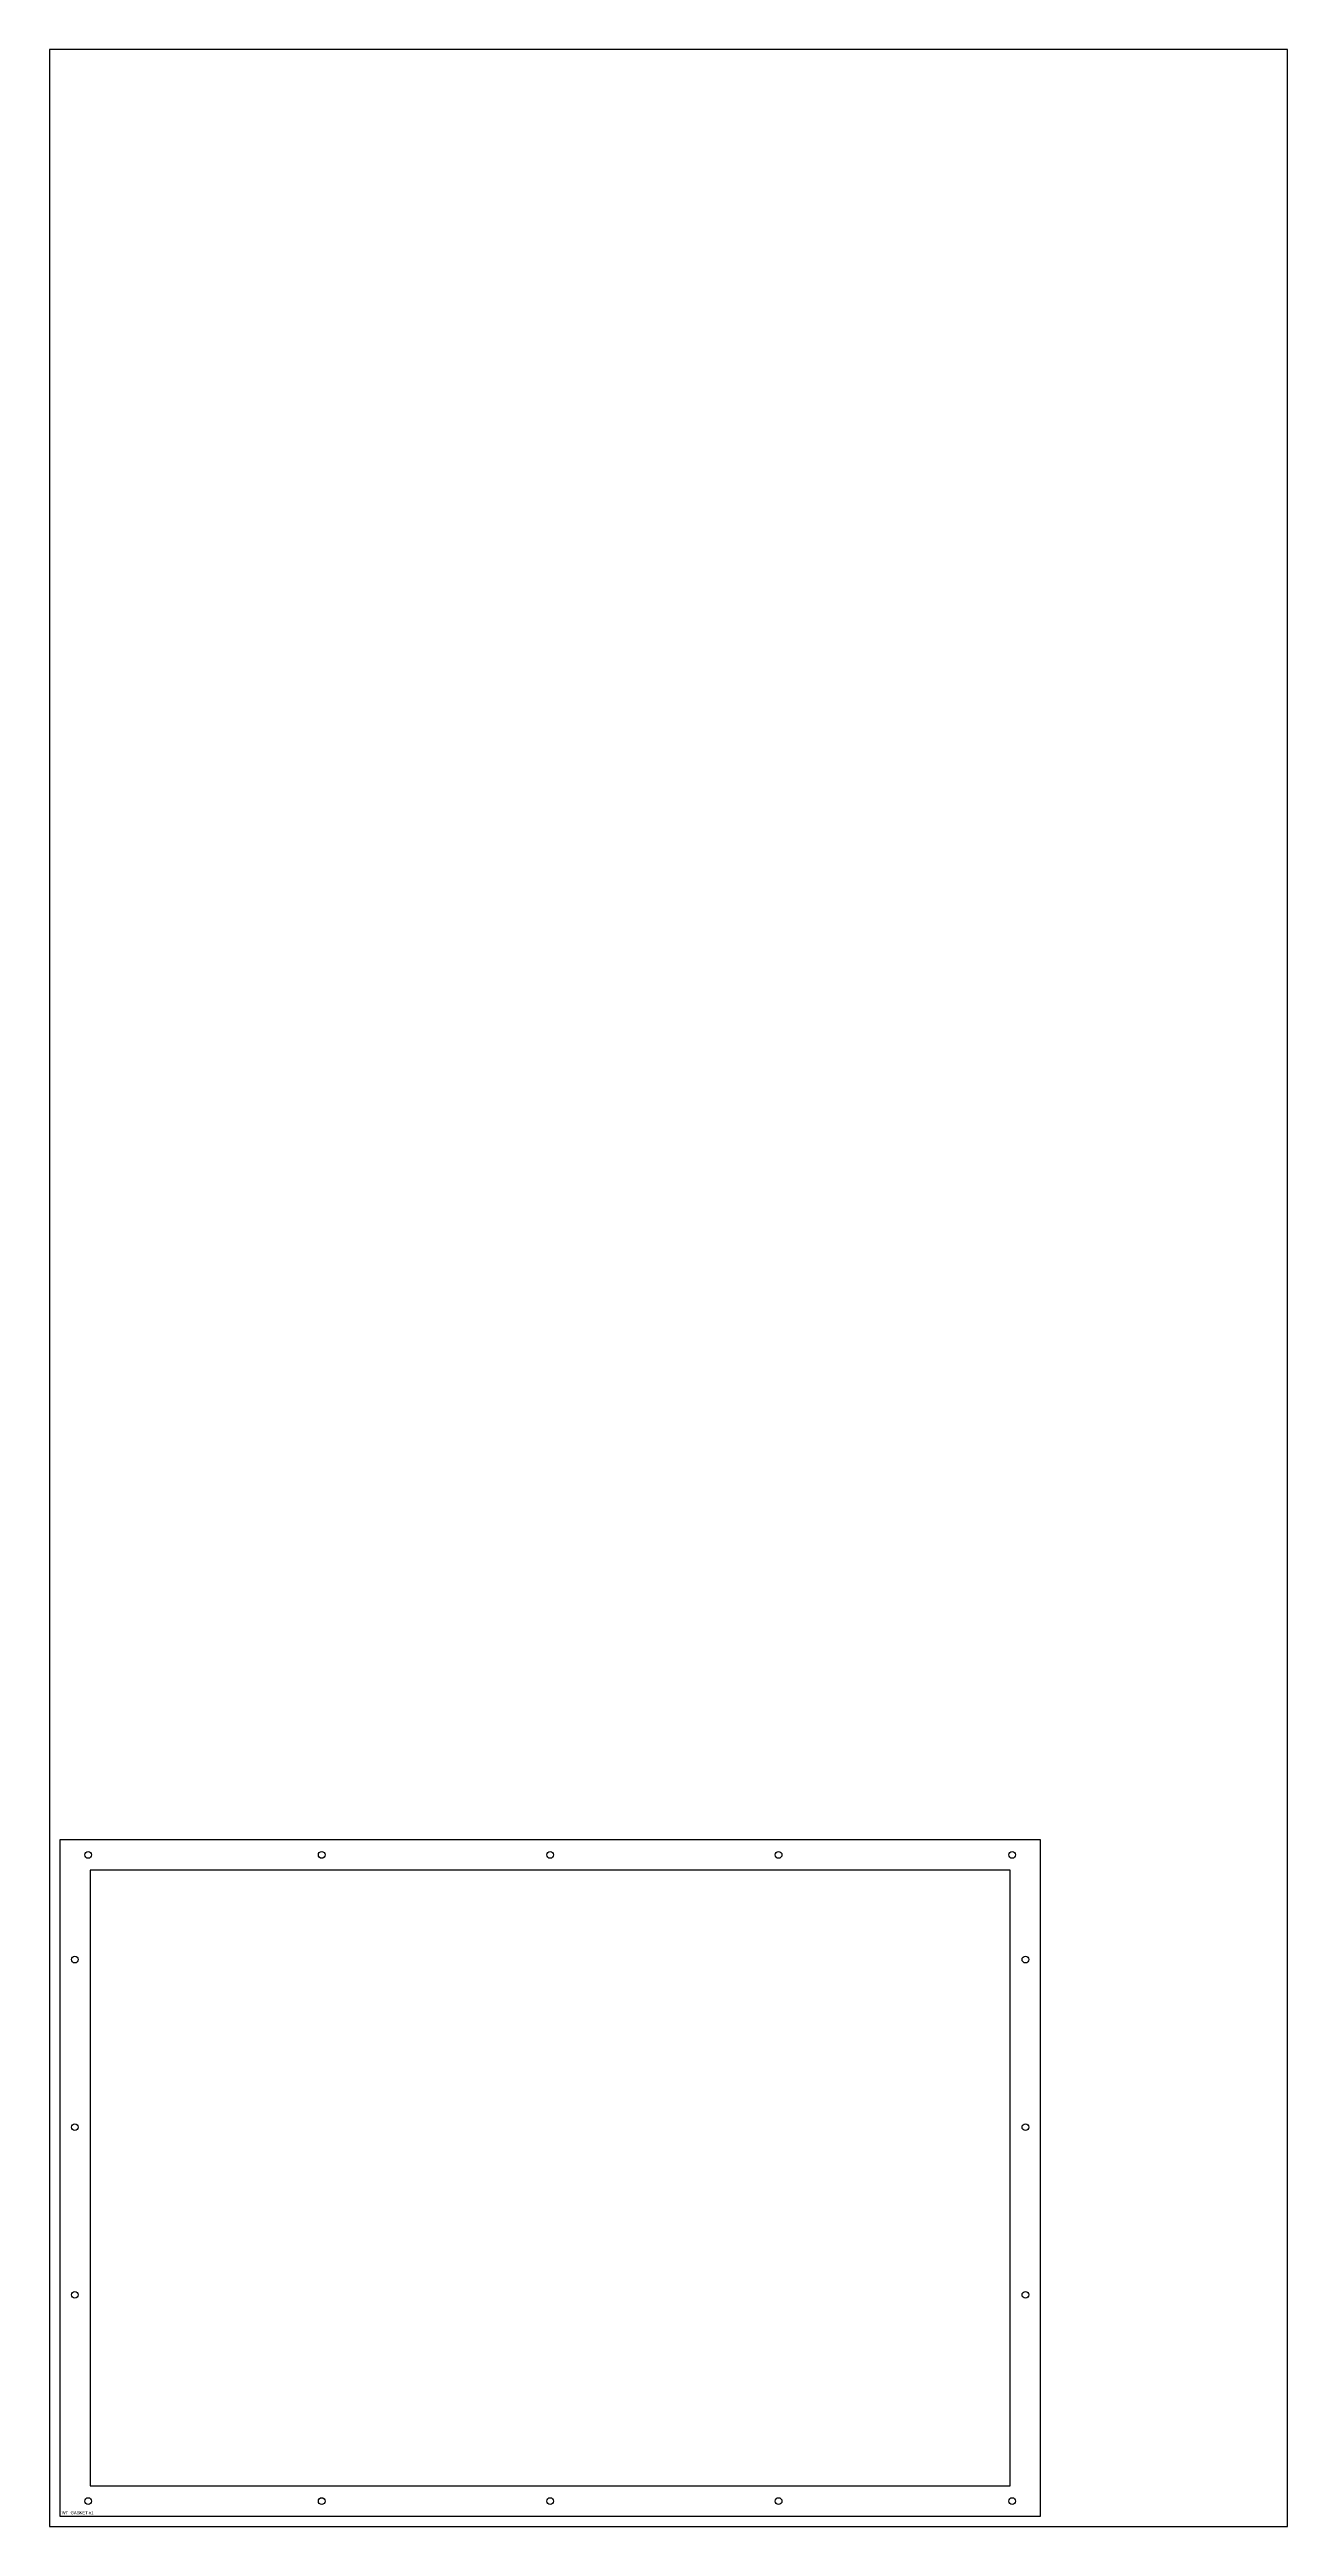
# Model space of a CAD drawing. Header units: millimetres. Extents: x 0 to 1219, y 0 to 2438.
import ezdxf

# ---------------------------------------------------------------- set-up
doc = ezdxf.new("R2010")
doc.units = ezdxf.units.MM
for name, color, linetype in [('CUT_HOLES', 7, 'Continuous'), ('CUT_INNER', 7, 'Continuous'), ('CUT_OUTER', 7, 'Continuous'), ('PART_MARK_NO_CUT', 7, 'Continuous'), ('STOCK_NO_CUT', 7, 'Continuous')]:
    doc.layers.add(name, color=color, linetype=linetype)

msp = doc.modelspace()

# ---------------------------------------------------------------- linework, layer by layer
at = {"layer": 'CUT_HOLES'}
for centre in [(38.048, 661.096), (268.048, 661.096), (493.048, 661.096), (718.048, 661.096), (948.048, 661.096), (25, 558.048), (961.096, 558.048), (25, 393.048), (961.096, 393.048), (25, 228.048), (961.096, 228.048), (38.048, 25), (268.048, 25), (493.048, 25), (718.048, 25), (948.048, 25)]:
    msp.add_circle(centre, 3.3, dxfattribs=at)
at = {"layer": 'CUT_INNER'}
msp.add_lwpolyline([(40, 40), (946.096, 40), (946.096, 646.096), (40, 646.096)], close=True, dxfattribs=at)
at = {"layer": 'CUT_OUTER'}
msp.add_lwpolyline([(10, 10), (976.096, 10), (976.096, 676.096), (10, 676.096)], close=True, dxfattribs=at)
at = {"layer": 'STOCK_NO_CUT'}
msp.add_lwpolyline([(0, 0), (1219.2, 0), (1219.2, 2438.4), (0, 2438.4)], close=True, dxfattribs=at)

# ---------------------------------------------------------------- texts
at = {"layer": 'PART_MARK_NO_CUT'}
msp.add_text('WT_GASKET #1', height=3, dxfattribs=at).set_placement((12, 12))

doc.saveas('drawing.dxf')
